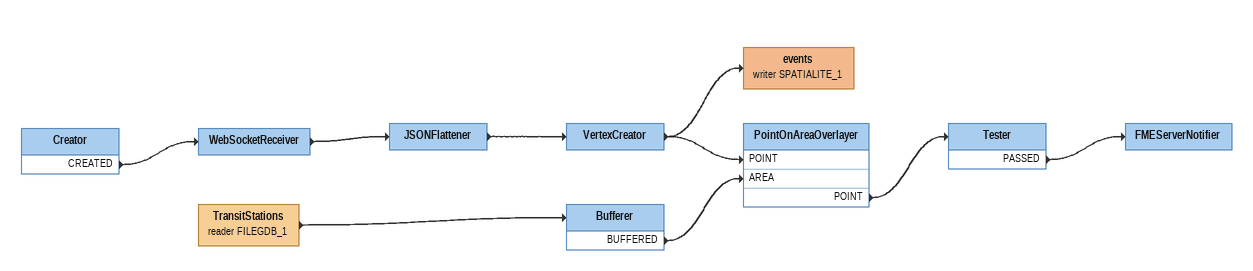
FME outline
Creator
    CREATED -> WebSocketReceiver
WebSocketReceiver
    -> JSONFlattener
JSONFlattener
    -> VertexCreator
VertexCreator
    -> PointOnAreaOverlayer [POINT]
    -> events (writer SPATIALITE_1)
events (writer SPATIALITE_1)
TransitStations (reader FILEGDB_1)
    -> Bufferer
Bufferer
    BUFFERED -> PointOnAreaOverlayer [AREA]
PointOnAreaOverlayer
    POINT -> Tester
Tester
    PASSED -> FMEServerNotifier
FMEServerNotifier
